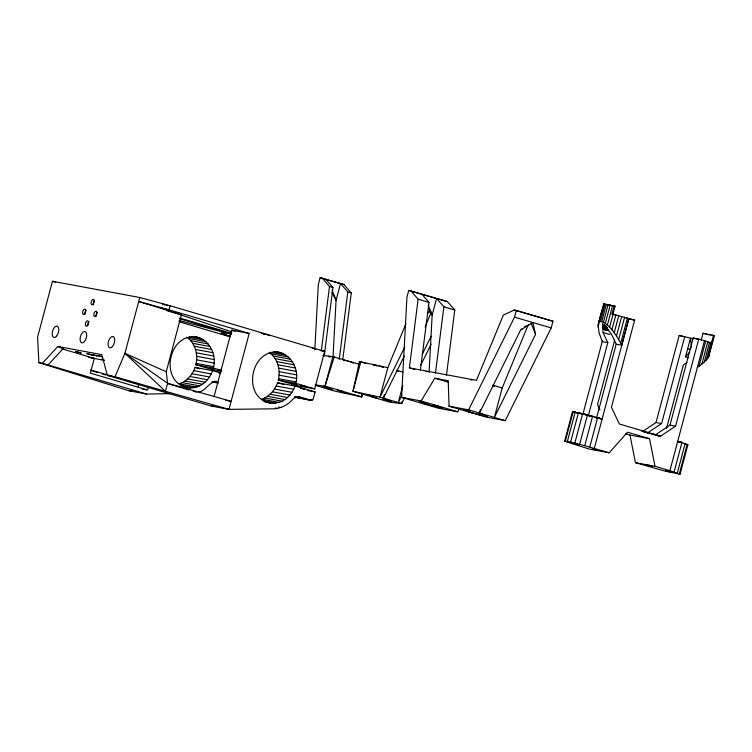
<?xml version="1.0" encoding="UTF-8"?>
<svg xmlns="http://www.w3.org/2000/svg" width="752" height="752" viewBox="0 0 752 752"><rect width="100%" height="100%" fill="white"/><g stroke="black" fill="none" stroke-linecap="round" stroke-linejoin="round"><path stroke-width="1.13" d="M221.332 371.544L214.79 370.322L195.83 364.729C198.387 354.906 195.351 343.147 186.778 337.178M195.83 364.729L213.295 367.972C217.488 354.079 208.041 336.652 192.521 336.501M169.698 393.672L146.546 394.039L129.081 390.786L38.869 362.643L37.6 337.093L52.452 281.267L139.778 297.501L170.112 305.763L324.667 351.381L314.684 388.897L297.219 385.644L278.268 380.051C280.816 370.228 277.789 358.469 269.216 352.5M278.268 380.051L295.733 383.304C300.151 368.753 289.661 351.287 273.615 351.504M588.496 415.198L607.804 342.63L602.277 341.605L599.062 332.807L598.113 325.014L603.687 303.902L615.051 306.196L612.908 314.233L612.025 313.979L614.168 305.942M608.697 329.959C605.181 331.801 601.224 327.834 604.241 324.676M314.806 349.708L318.322 284.444L320.108 277.742L343.955 284.547L351.25 292.942L342.809 359.287M332.995 357.397L336.078 300.217L340.515 283.542L347.819 291.926L351.25 292.942M459.528 408.844L457.742 411.814L438.181 408.176L401.549 397.357L406.954 297.134L408.74 290.441L447.468 301.637L454.772 310.021L446.472 375.21M429.072 372.287L432.156 315.107L436.592 298.431L443.896 306.816L454.772 310.021M321.348 350.535L329.498 286.521L322.204 278.127M324.197 356.204L332.939 287.527L325.635 279.142M339.227 359.437L347.819 291.926M414.831 369.495L409.389 367.888L418.131 299.211L410.836 290.827M420.415 369.937L429.007 302.426L421.712 294.032M435.446 373.161L443.896 306.816M405.911 323.774L387.825 367.662L359.428 361.571L352.979 391.303L389.611 402.113L401.737 403.551L404.83 397.3M688.484 357.717L685.523 356.843L690.477 338.156L693.626 338.748M677.731 441.236L687.883 444.733L680.062 474.202L669.91 470.705L704.464 340.759L698.74 339.067L693.156 338.033L669.985 425.115L654.983 435.126M674.093 471.955L681.914 442.496L677.571 441.471M677.326 473.008L685.147 443.539M679.366 473.769L687.187 444.31M61.984 348.853L94.291 358.384L90.372 373.124L147.618 390.015L148.511 386.65M38.869 362.643L42.366 363.291L57.829 346.484L101.84 354.662L107.329 375.37L115.018 376.79L124.926 353.318L139.778 297.501M138.105 387.195L138.904 384.178L133.292 382.524M107.329 375.37L211.519 406.118L228.984 409.361L249.185 333.437L169.04 309.786L170.112 305.763M295.019 385.983C292.462 393.399 286.747 399.942 279.152 402.386L261.687 399.133C269.282 396.689 274.997 390.156 277.554 382.73L295.019 385.983L315.126 391.914L313.02 399.472L311.018 400.384C305.35 399.34 297.604 393.822 292.641 399.509C287.884 404.783 281.201 408.43 274.038 408.806L228.984 409.361L165.449 391.294L167.593 383.257L166.248 371.761L181.458 314.599L138.706 301.524L169.04 309.786M214.085 396.473L231.719 330.194L249.185 333.437M358.695 364.1L332.873 356.636L325.033 386.105L315.116 384.93M360.819 361.825L352.979 391.303L379.986 397.131L401.737 403.551L402.339 401.286M362.577 393.522L361.674 396.915L334.668 391.087L316.348 385.682M387.825 367.662L379.986 397.131L404.755 347.142M384.319 394.744L383.417 398.146L404.266 356.072M402.828 385.532L398.297 402.536L401.944 395.176M480.396 409.643L479.494 413.036L520.666 329.931L522.499 328.521M449.057 406.193L468.618 409.831L514.537 317.137L516.323 310.435L552.955 321.245L551.178 327.947L505.25 420.641L485.689 417.003L449.057 406.193L448.211 380.728L434.788 378.228L421.111 400.995L401.549 397.357M528.242 324.798L502.214 387.957L494.374 417.435L535.546 334.33L532.858 322.542L520.666 329.931M669.91 470.705L655.011 466.306L649.521 438.679L627.525 432.193L609.214 452.789L589.653 449.16L564.602 441.236L572.46 411.786L582.65 413.675L602.164 418.939L597.699 418.093M564.602 441.236L565.316 441.18L573.165 411.72M598.113 325.014L601.553 312.08L602.014 312.353M565.316 441.18L567.365 441.499L575.214 412.04M598.517 323.332L604.138 303.883M598.066 327.195L598.912 324.009M600.322 318.707L601.168 315.53M599.269 322.185L600.359 321.602L605.04 303.987M600.359 321.602L601.75 321.602L606.375 304.212M567.365 441.499L570.608 442.167L578.457 412.707M607.804 342.63L603.048 332.497L602.512 323.304L611.432 334.057L616.189 344.19L621.725 345.215C617.129 336.605 611.931 327.449 603.414 322.176L608.105 304.551M603.236 327.007L603.8 324.883M603.198 327.722L603.79 325.503M603.32 328.37L604.166 325.165M603.583 328.953L604.458 325.644M605.313 323.313L610.182 305.002M603.997 329.432L604.89 326.067M604.542 329.818L605.67 325.569M570.608 442.167L574.801 443.135L582.65 413.675M582.903 414.173L602.437 340.788M605.2 330.09L606.056 326.894M605.971 330.241L606.817 327.054M607.39 324.986L612.56 305.556M606.826 330.269L607.419 328.022M609.609 327.158L613.049 314.223L634.632 320.145L611.461 407.236L619.328 423.987L660.557 436.169L675.569 426.149L698.74 339.067M574.801 443.135L579.632 444.338L587.491 414.878L572.46 411.786L573.156 412.218M611.902 329.761L615.85 314.919M614.215 332.751L618.755 315.671M609.214 452.789L584.746 445.682L592.604 416.223L579.792 413.393L587.491 414.878L581.587 413.779M614.638 340.167L597.483 404.632L599.946 409.868M616.49 336.041L621.707 316.451M596.58 417.886L616.189 344.19M589.765 447.073L597.624 417.614M618.68 339.556L624.611 317.25M620.72 343.213L627.422 318.04M621.725 345.215L628.907 318.463L594.315 448.399M642.885 431.272L656.007 422.521L679.178 335.439L690.477 338.156L691.53 347.358M647.538 432.936L661.6 423.555L684.771 336.473M666.479 428.424L683.371 364.927L686.999 362.511M701.165 340.346L703.035 333.305L714.4 335.608L711.702 335.298M697.292 367.521L699.012 366.318L705.705 341.145L704.464 340.759M699.012 366.318L701.86 364.109L707.792 341.793L705.705 341.145M701.86 364.109L704.314 361.966L709.531 342.376L707.792 341.793M704.314 361.966L706.325 359.935L710.875 342.856L709.531 342.376M709.277 342.903L711.373 343.297L713.507 335.26M706.325 359.935L707.839 358.084L712.802 339.932M707.839 358.084L708.816 356.439L714.4 335.514M708.816 356.439L709.07 353.938M334.273 356.89L325.033 386.105L361.674 396.915L362.699 393.672M212.581 370.651C210.024 378.077 204.309 384.62 196.714 387.054L179.249 383.811C186.844 381.367 192.559 374.825 195.116 367.408L212.581 370.651L220.402 372.964M425.106 327.035L431.281 312.052M422.276 354.154L431.131 336.266M420.829 365.021L431.15 344.19M685.523 356.843L689.706 352.049M48.081 364.974L63.553 348.167L57.829 346.484M427.343 312.917L429.185 311.507M524.341 327.101L526.174 325.691M427.409 313.34L430.219 311.629M516.323 310.435L514.227 310.05L503.361 315.06L476.458 380.352L409.389 367.888M198.34 392.187C206.142 391.19 209.441 380.39 217.601 381.819L214.329 381.208M422.784 403.11L428.132 404.51L426.487 404.2M467.49 411.419L472.839 412.82L471.194 412.51M182.069 386.678L190.585 387.976L196.714 387.054M265.597 402.207L273.014 403.298L279.152 402.386M197.729 337.394C168.58 331.115 158.409 381.941 187.521 387.694M687.178 444.789L687.883 444.733M680.062 474.202L665.031 471.109L635.449 462.668L629.969 435.041L625.561 433.744M129.081 390.786L132.559 390.739M211.519 406.118L213.831 406.089M322.965 355.452L332.873 356.636M262.053 333.484L261.583 333.503M268.925 335.505L269.507 335.571L269.019 335.336M494.337 386.161L492.889 385.889M588.957 416.091L589.737 416.176L589.089 415.865M280.167 352.716C251.018 346.437 240.847 397.263 269.959 403.016M577.207 412.942L579.228 413.299M605.623 304.447L615.051 306.196M634.632 320.145L626.181 318.265M447.468 301.637L408.74 290.441M552.955 321.245L514.227 310.05M343.955 284.547L320.108 277.742M179.719 314.27L181.458 314.599M320.305 350.573L324.667 351.381M231.56 334.292L179.202 320.54M656.007 422.521L661.6 423.555M669.985 425.115L675.569 426.149M190.829 336.539L200.652 338.362M273.258 351.861L283.081 353.684M189.448 336.511L191.628 336.915M189.213 337.159L203.397 339.801M270.551 352.284L285.835 355.123M188.461 338.419L205.926 341.671M270.899 353.75L288.364 356.993M190.726 340.694L208.191 343.937M273.164 356.016L290.629 359.268M192.672 343.316L210.137 346.569M275.11 358.648L292.575 361.891M194.27 346.249L211.735 349.501M276.708 361.58L294.173 364.823M195.482 349.436L212.948 352.679M277.92 364.758L295.386 368.01M196.291 352.81L213.756 356.053M278.729 368.132L296.194 371.375M629.969 435.041L649.521 438.679M196.686 356.298L214.151 359.55M279.124 371.629L296.589 374.872M196.648 359.851L214.113 363.094M279.086 375.173L296.551 378.425M196.187 363.385L213.653 366.638M278.616 378.717L296.081 381.96M307.483 390.495L315.126 391.914M193.762 370.68L211.227 373.932M276.2 386.011L293.665 389.254M59.361 347.386L63.553 348.167M192.042 373.735L209.507 376.987M274.48 389.066L291.945 392.309M88.304 357.275L94.291 358.384M104.556 360.415L91.368 357.905M189.993 376.508L207.458 379.751M272.421 391.83L289.887 395.082M297.858 396.736L300.039 397.141M294.718 396.595L296.899 397M212.224 381.725L217.685 382.74M296.843 397.451L312.127 400.299M212.205 382.016L218.221 383.088M294.643 397.338L311.572 400.44M187.633 378.942L205.099 382.195M270.071 394.264L287.537 397.517M635.449 462.668L655.011 466.306M185.02 381.001L202.485 384.244M267.458 396.323L284.923 399.566M182.21 382.627L199.675 385.879M264.648 397.958L282.113 401.201M180.565 385.325L193.668 387.759M263.003 400.647L276.097 403.081M181.852 386.349L190.585 387.976M264.281 401.671L273.014 403.298M278.588 407.105L280.778 407.509M275.251 407.998L277.432 408.402M225.685 400.308L230.037 401.117M142.184 389.01L146.527 389.818M577.057 412.951L579.012 413.309M656.101 435.333L660.557 436.169L641.409 431.046M687.629 348.862L690.75 349.454M580.676 413.572L587.491 414.878M163.024 304.212L162.517 304.231M166.728 305.378L167.555 305.509L166.812 305.218M314.938 349.031L315.774 349.154L314.486 348.702M382.063 367.258L382.947 367.437M343.824 360.17L345.835 360.612M396.812 370.999L397.695 371.187M352.105 362.69L352.979 362.868M595.387 417.539L602.164 418.939L594.794 417.332M595.565 417.52L602.164 418.939M707.895 334.499L709.982 334.95M572.46 411.786L578.749 413.158M707.106 334.32L703.035 333.305M470.733 379.807L471.871 380.07M426.027 371.497L427.155 371.761M331.087 356.871L328.286 356.345L329.771 356.927M300.546 388.051L301.768 388.342M304.25 389.216L302.332 388.746M102.573 356.974L98.042 355.677L102.667 356.815M103.419 359.55L102.018 359.296L103.945 359.935M612.025 313.979L613.049 314.223M163.588 304.334L165.628 304.87M263.567 333.813L265.588 334.33M583.11 414.155L584.511 414.521M643.674 431.78L660.557 436.169M312.456 348.148L313.847 348.514M378.491 365.867L373.001 364.654L373.65 364.964M347.142 360.932L348.533 361.289M221.304 370.924L217.995 369.918L221.436 370.708M219.33 373.011L220.721 373.387M218.202 382.58L214.893 381.574L218.334 382.364M579.632 444.338L584.746 445.682M485.134 416.044C475.358 413.233 492.955 417.764 485.942 416.251L468.769 411.861L463.918 409.755L469.267 411.156L464.116 409.849M440.418 407.734C430.652 404.914 448.248 409.455 441.236 407.941L424.062 403.551L419.212 401.446L424.56 402.837L419.409 401.53M612.664 314.468L613.491 314.693M164.81 304.908L163.475 304.532M312.334 348.364L313.029 348.552M302.464 388.521L304.748 389.198M219.208 373.236L219.894 373.424M231.118 401.324L167.593 383.257L124.926 353.318L166.248 371.761M585.893 414.897L588.261 415.593M379.882 366.243L381.161 366.609M375.568 365.566L376.846 365.933M266.622 334.612L268.408 335.138M263.397 334.104L264.356 334.377M349.915 361.674L353.619 362.84M115.018 376.79L165.449 391.294L124.926 353.318M604.57 304.25L603.687 303.902M711.373 343.297L712.257 343.561L710.875 342.856M693.156 338.033L697.912 339.434M679.178 335.439L682.995 336.558M603.048 332.497L609.957 334.537M514.537 317.137L551.178 327.947M418.131 299.211L429.007 302.426M329.498 286.521L332.939 287.527M492.645 385.137L502.214 387.957M434.788 378.228L448.107 382.166M396.577 370.238L402.95 372.127M359.428 361.571L366.083 363.536M166.953 310.698L177.97 313.951M231.719 330.194L235.047 331.181M179.662 318.011L231.409 333.277M179.625 318.735L231.372 334.01M178.967 321.724L230.056 336.802M468.618 409.831L505.25 420.641M421.111 400.995L457.742 411.814M295.733 383.304L314.684 388.897M277.554 382.73L284.256 384.714M213.295 367.972L221.097 370.275M195.116 367.408L199.581 368.724M167.461 383.605L173.073 385.259M175.319 385.926L188.79 389.893M193.283 391.219L196.648 392.215M90.644 369.937L120.95 378.876M125.434 380.202L131.045 381.856M42.366 363.291L146.546 394.039M615.051 315.135L616.33 315.53M300.452 388.211L300.997 388.37M91.124 370.51L97.807 372.55M102.263 373.904L105.6 374.928M493.068 385.579L494.553 386.152M397 370.68L398.325 371.15M382.251 366.938L383.576 367.408M343.692 360.396L344.519 360.669M179.07 314.317L232.086 331.952M52.452 281.267L55.629 282.329M601.75 321.602L603.414 322.176M607.842 329.216L605.492 325.785M428.452 308.339L432.156 315.107L428.17 304.964M331.848 292.481L336.078 300.217L332.093 290.065M531.166 323.163L535.546 334.33M84.995 314.139A2.773 1.419 -73.6 0 1 86.001 310.35M87.749 325.879A2.754 1.401 -73.6 0 1 89.15 321.753M93.624 304.917A2.754 1.401 -73.6 0 1 94.451 300.687M96.19 316.207A2.754 1.401 -73.6 0 1 97.187 312.447M573.926 443.483L579.209 444.911L573.926 443.483M323.2 386.528L328.483 387.947L323.2 386.528M326.772 388.192L332.055 389.611L326.772 388.192M337.949 390.269L343.232 391.689L337.949 390.269M341.521 391.933L346.804 393.352L341.521 391.933M367.916 394.838L373.199 396.266L367.916 394.838M371.479 396.501L376.761 397.93L371.479 396.501M382.665 398.579L387.947 400.008L382.665 398.579M386.227 400.243L391.51 401.671L386.227 400.243M434.026 405.159L439.309 406.588L434.026 405.159M478.733 413.478L484.015 414.897L478.733 413.478M592.247 448.897L597.53 450.326L592.247 448.897M647.199 465.121L652.482 466.541L647.199 465.121M665.52 470.517L670.803 471.936L665.52 470.517M161.229 308.094L166.483 309.533L161.229 308.094M221.238 333.127L226.493 334.565L221.238 333.127M224.81 334.79L230.065 336.229L224.81 334.79M75.802 351.513L81.056 352.951L75.802 351.513M86.978 353.59L92.233 355.029L86.978 353.59M91.866 354.502L97.121 355.94L91.866 354.502M209.366 368.283L214.621 369.721L209.366 368.283M291.804 383.614L297.059 385.043L291.804 383.614M300.537 385.231L305.791 386.669L300.537 385.231M297.435 396.887L302.689 398.325L297.435 396.887M681.914 442.496L677.373 441.527L681.914 442.496M84.431 341.587A5.894 3.008 -73.6 0 0 85.634 331.82A5.894 3.008 -73.6 0 0 80.144 338.118A5.894 3.008 -73.6 0 0 84.431 341.587M56.532 336.21A5.894 3.008 -73.6 0 0 57.735 326.434A5.894 3.008 -73.6 0 0 52.245 332.732A5.894 3.008 -73.6 0 0 56.532 336.21M84.685 313.828A2.773 1.419 -73.6 0 0 85.249 309.232A2.773 1.419 -73.6 0 0 82.664 312.193A2.773 1.419 -73.6 0 0 84.685 313.828M87.42 325.569A2.754 1.401 -73.6 0 0 87.975 321.01A2.754 1.401 -73.6 0 0 85.418 323.952A2.754 1.401 -73.6 0 0 87.42 325.569M95.852 315.887A2.754 1.401 -73.6 0 0 96.416 311.328A2.754 1.401 -73.6 0 0 93.859 314.27A2.754 1.401 -73.6 0 0 95.852 315.887M93.116 304.137A2.754 1.401 -73.6 0 0 93.68 299.578A2.754 1.401 -73.6 0 0 91.114 302.511A2.754 1.401 -73.6 0 0 93.116 304.137M112.424 346.597A5.894 3.008 -73.6 0 0 113.627 336.821A5.894 3.008 -73.6 0 0 108.138 343.119A5.894 3.008 -73.6 0 0 112.424 346.597"/></g></svg>
